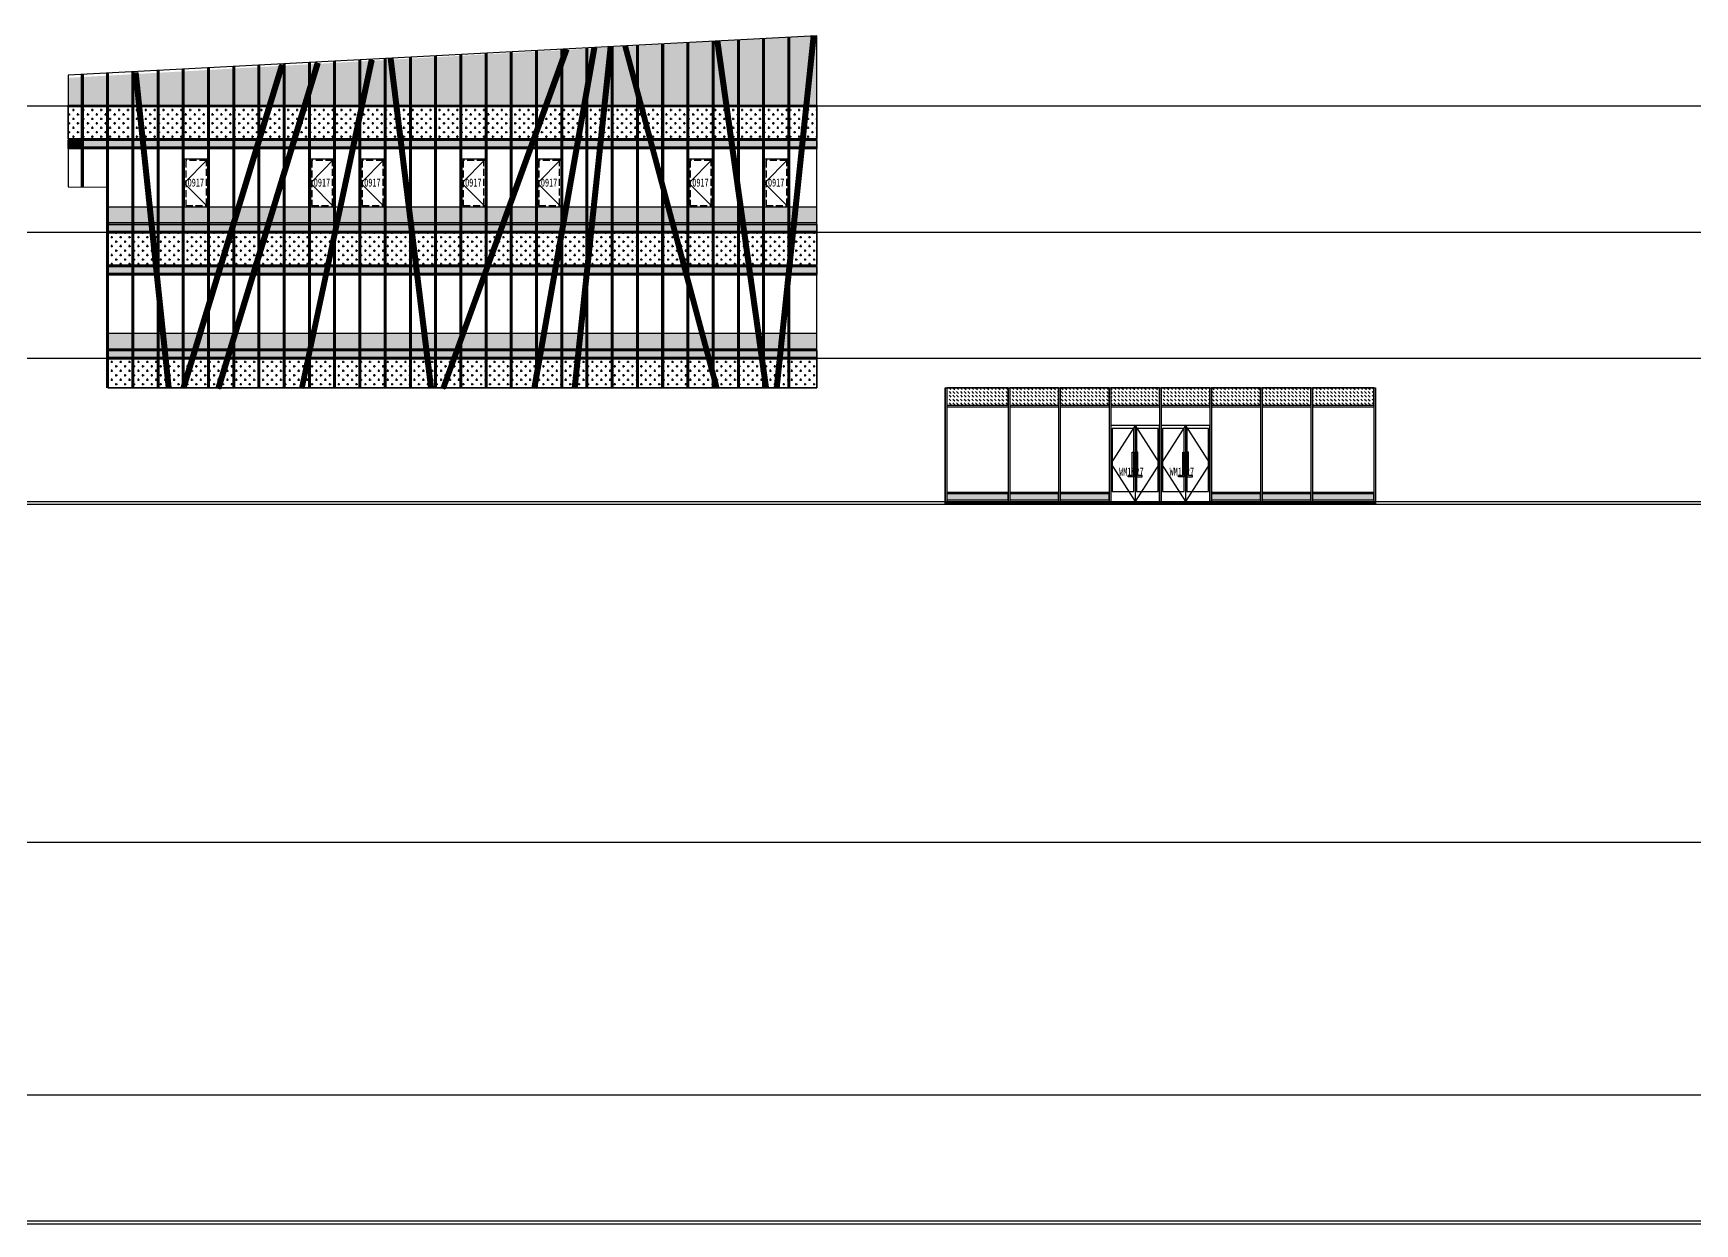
# Model space of a CAD drawing. Extents: x -483182 to 812890, y -390528 to -214858.
# Drawn here: x 51666 to 110931, y -390528 to -348081 of the extents above; entities that cross this region are included whole.
import ezdxf

# ---------------------------------------------------------------- set-up
doc = ezdxf.new("R2010")
doc.units = 0
doc.header["$LTSCALE"] = 1000
doc.header["$MEASUREMENT"] = 0
doc.linetypes.add('DASH', pattern=[0.35, 0.25, -0.1])
doc.layers.add('04-不打印_辅助线', color=165, linetype='Continuous', plot=False)
for name, color, linetype in [('05-填充_156', 156, 'Continuous'), ('05-填充_168', 168, 'Continuous'), ('05-填充_18', 18, 'Continuous'), ('05-填充_天正', 14, 'Continuous'), ('A-C_幕墙龙骨', 133, 'Continuous'), ('A-C_窗', 140, 'Continuous'), ('D-铝板', 181, 'Continuous')]:
    doc.layers.add(name, color=color, linetype=linetype)
doc.styles.add('_TCH_AXIS', font='STXIHEI_0.TTF', dxfattribs={"width": 0.75})
doc.styles.get("Standard").update_dxf_attribs({"font": 'STXIHEI_0.TTF', "width": 0.75})
pattern_1 = [(0, (-32122, 317429.43), (158.75, 158.75), [79.375, -238.125]), (90, (-32082.32, 317389.74), (-158.75, 158.75), [79.375, -238.125])]
pattern_2 = [(0, (-32249, 317429.43), (158.75, 158.75), [79.375, -238.125]), (90, (-32209.32, 317389.74), (-158.75, 158.75), [79.375, -238.125])]
pattern_3 = [(50, (-79620, 360570.43), (364.36934, -31.87817), [38.1, -419.1]), (355, (-79620, 360570.43), (-70.48565, 382.1133), [30.48, -335.28]), (100.451, (-79589.64, 360567.77), (293.885, 350.23338), [32.38, -356.18]), (46.1842, (-79620, 360672.03), (542.1581, -84.08466), [57.15, -628.65]), (96.6356, (-79574.8, 360665), (474.8085, 494.8511), [48.57, -534.27]), (351.184, (-79620, 360672.03), (474.8092, 494.8502), [45.72, -502.92]), (21, (-79569.2, 360646.63), (303.22976, -204.53104), [38.1, -419.1]), (326, (-79569.2, 360646.63), (123.60406, 368.37593), [30.48, -335.28]), (71.4514, (-79543.93, 360629.6), (426.83298, 163.8457), [32.38, -356.18]), (37.5, (-79620, 360570.43), (6.177207, 169.11008), [0, -331.216, 0, -340.36, 0, -336.55]), (7.5, (-79620, 360570.43), (133.639325, 200.36115), [0, -194.056, 0, -323.596, 0, -128.27]), (327.5, (-79733.28, 360570.43), (271.18119, -11.45749), [0, -127, 0, -396.24, 0, -525.78]), (317.5, (-79784.08, 360570.43), (296.25836, 50.85298), [0, -165.1, 0, -263.144, 0, -373.38])]

# ---------------------------------------------------------------- blocks, each defined once
blk = doc.blocks.new('*U395')
at = {"layer": '05-填充_156'}
h = blk.add_hatch(dxfattribs=at)
h.set_pattern_fill('CROSS', color=136, scale=100)
h.set_pattern_definition(pattern_1)
h.paths.add_polyline_path([(0, 5375), (967, 5375), (967, 4225), (0, 4225)])
h = blk.add_hatch(dxfattribs=at)
h.set_pattern_fill('CROSS', color=136, scale=100)
h.set_pattern_definition(pattern_1)
h.paths.add_polyline_path([(0, 875), (967, 875), (967, -150), (0, -150)])
at = {"layer": '05-填充_168'}
h = blk.add_hatch(color=256, dxfattribs=at)
h.dxf.hatch_style = 1
h.paths.add_polyline_path([(0, 5675), (967, 5675), (967, 5425), (0, 5425)])
h = blk.add_hatch(color=256, dxfattribs=at)
h.dxf.hatch_style = 1
h.paths.add_polyline_path([(0, 4175), (967, 4175), (967, 3925), (0, 3925)])
h = blk.add_hatch(color=256, dxfattribs=at)
h.dxf.hatch_style = 1
h.paths.add_polyline_path([(0, 1175), (967, 1175), (967, 925), (0, 925)])
for points in [[(0, 6300), (967, 6300)], [(0, 5725), (967, 5725)], [(0, 5675), (967, 5675)], [(0, 5675), (967, 5675)], [(0, 5425), (967, 5425)], [(0, 5375), (967, 5375)], [(0, 4225), (967, 4225)], [(0, 4175), (967, 4175)], [(0, 3925), (967, 3925)], [(0, 3875), (967, 3875)], [(0, 1800), (967, 1800)], [(0, 1225), (967, 1225)], [(0, 1175), (967, 1175)], [(0, 925), (967, 925)], [(0, 875), (967, 875)]]:
    blk.add_lwpolyline(points)
for points in [[(0, 5675), (967, 5675), (967, 5725), (0, 5725)], [(0, 5675), (967, 5675), (967, 5425), (0, 5425)], [(967, 5375), (0, 5375), (0, 5425), (967, 5425)], [(0, 5375), (967, 5375), (967, 4225), (0, 4225)], [(0, 4175), (967, 4175), (967, 4225), (0, 4225)], [(0, 4175), (967, 4175), (967, 3925), (0, 3925)], [(967, 3875), (0, 3875), (0, 3925), (967, 3925)], [(0, 1175), (967, 1175), (967, 1225), (0, 1225)], [(0, 1175), (967, 1175), (967, 925), (0, 925)], [(967, 875), (0, 875), (0, 925), (967, 925)], [(0, 875), (967, 875), (967, -150), (0, -150)]]:
    blk.add_lwpolyline(points, close=True)
blk = doc.blocks.new('*U32')
at = {"layer": '05-填充_156'}
h = blk.add_hatch(dxfattribs=at)
h.set_pattern_fill('CROSS', color=136, scale=100)
h.set_pattern_definition([(0, (-32503, 313554.43), (158.75, 158.75), [79.375, -238.125]), (90, (-32463.32, 313514.74), (-158.75, 158.75), [79.375, -238.125])])
h.paths.add_polyline_path([(0, 1500), (484, 1500), (484, 350), (0, 350)])
at = {"layer": '05-填充_168'}
h = blk.add_hatch(color=256, dxfattribs=at)
h.dxf.hatch_style = 1
h.paths.add_polyline_path([(0, 300), (484, 300), (484, 50), (0, 50)])
for points in [[(0, 1550), (484, 1550)], [(0, 1500), (484, 1500)], [(0, 350), (484, 350)], [(0, 300), (484, 300)], [(0, 50), (484, 50)], [(0, 0), (484, 0)]]:
    blk.add_lwpolyline(points)
for points in [[(484, 1500), (0, 1500), (0, 1550), (484, 1550)], [(0, 1500), (484, 1500), (484, 350), (0, 350)], [(0, 300), (484, 300), (484, 350), (0, 350)], [(0, 300), (484, 300), (484, 50), (0, 50)], [(484, 0), (0, 0), (0, 50), (484, 50)]]:
    blk.add_lwpolyline(points, close=True)
blk = doc.blocks.new('*U30')
at = {"layer": '05-填充_156'}
h = blk.add_hatch(dxfattribs=at)
h.set_pattern_fill('CROSS', color=136, scale=100)
h.set_pattern_definition([(0, (-32020, 313554.43), (158.75, 158.75), [79.375, -238.125]), (90, (-31980.32, 313514.74), (-158.75, 158.75), [79.375, -238.125])])
h.paths.add_polyline_path([(0, 1500), (967, 1500), (967, 350), (0, 350)])
at = {"layer": '05-填充_168'}
h = blk.add_hatch(color=256, dxfattribs=at)
h.dxf.hatch_style = 1
h.paths.add_polyline_path([(0, 300), (967, 300), (967, 50), (0, 50)])
for points in [[(0, 1550), (967, 1550)], [(0, 1500), (967, 1500)], [(0, 350), (967, 350)], [(0, 300), (967, 300)], [(0, 50), (967, 50)], [(0, 0), (967, 0)]]:
    blk.add_lwpolyline(points)
for points in [[(967, 1500), (0, 1500), (0, 1550), (967, 1550)], [(0, 1500), (967, 1500), (967, 350), (0, 350)], [(0, 300), (967, 300), (967, 350), (0, 350)], [(0, 300), (967, 300), (967, 50), (0, 50)], [(967, 0), (0, 0), (0, 50), (967, 50)]]:
    blk.add_lwpolyline(points, close=True)
blk = doc.blocks.new('*U31')
at = {"layer": '05-填充_156'}
h = blk.add_hatch(dxfattribs=at)
h.set_pattern_fill('CROSS', color=136, scale=100)
h.set_pattern_definition([(0, (-32147, 313554.43), (158.75, 158.75), [79.375, -238.125]), (90, (-32107.32, 313514.74), (-158.75, 158.75), [79.375, -238.125])])
h.paths.add_polyline_path([(0, 1500), (840, 1500), (840, 350), (0, 350)])
at = {"layer": '05-填充_168'}
h = blk.add_hatch(color=256, dxfattribs=at)
h.dxf.hatch_style = 1
h.paths.add_polyline_path([(0, 300), (840, 300), (840, 50), (0, 50)])
for points in [[(0, 1550), (840, 1550)], [(0, 1500), (840, 1500)], [(0, 350), (840, 350)], [(0, 300), (840, 300)], [(0, 50), (840, 50)], [(0, 0), (840, 0)]]:
    blk.add_lwpolyline(points)
for points in [[(840, 1500), (0, 1500), (0, 1550), (840, 1550)], [(0, 1500), (840, 1500), (840, 350), (0, 350)], [(0, 300), (840, 300), (840, 350), (0, 350)], [(0, 300), (840, 300), (840, 50), (0, 50)], [(840, 0), (0, 0), (0, 50), (840, 50)]]:
    blk.add_lwpolyline(points, close=True)
blk = doc.blocks.new('*U41')
at = {"layer": 'A-C_窗'}
blk.add_blockref('*U31', (-420, -775), dxfattribs=at)
blk = doc.blocks.new('*U42')
at = {"layer": 'A-C_窗', "color": 0, "linetype": 'ByBlock', "lineweight": -2, "transparency": 16777216}
for p in [(0, 0), (900, 0), (1800, 0), (2700, 0), (3600, 0), (4500, 0), (5400, 0), (6300, 0), (7200, 0), (8100, 0), (9000, 0), (9900, 0), (10800, 0), (11700, 0), (12600, 0), (13500, 0), (14400, 0), (15300, 0), (16200, 0), (17100, 0), (18000, 0), (18900, 0), (19800, 0), (20700, 0), (21600, 0), (22500, 0), (23400, 0), (24300, 0)]:
    blk.add_blockref('*U41', p, dxfattribs=at)
blk = doc.blocks.new('*U396')
at = {"layer": '05-填充_156'}
h = blk.add_hatch(dxfattribs=at)
h.set_pattern_fill('CROSS', color=136, scale=100)
h.set_pattern_definition(pattern_2)
h.paths.add_polyline_path([(0, 5375), (840, 5375), (840, 4225), (0, 4225)])
h = blk.add_hatch(dxfattribs=at)
h.set_pattern_fill('CROSS', color=136, scale=100)
h.set_pattern_definition(pattern_2)
h.paths.add_polyline_path([(0, 875), (840, 875), (840, -150), (0, -150)])
at = {"layer": '05-填充_168'}
h = blk.add_hatch(color=256, dxfattribs=at)
h.dxf.hatch_style = 1
h.paths.add_polyline_path([(0, 5675), (840, 5675), (840, 5425), (0, 5425)])
h = blk.add_hatch(color=256, dxfattribs=at)
h.dxf.hatch_style = 1
h.paths.add_polyline_path([(0, 4175), (840, 4175), (840, 3925), (0, 3925)])
h = blk.add_hatch(color=256, dxfattribs=at)
h.dxf.hatch_style = 1
h.paths.add_polyline_path([(0, 1175), (840, 1175), (840, 925), (0, 925)])
for points in [[(0, 6300), (840, 6300)], [(0, 5725), (840, 5725)], [(0, 5675), (840, 5675)], [(0, 5675), (840, 5675)], [(0, 5425), (840, 5425)], [(0, 5375), (840, 5375)], [(0, 4225), (840, 4225)], [(0, 4175), (840, 4175)], [(0, 3925), (840, 3925)], [(0, 3875), (840, 3875)], [(0, 1800), (840, 1800)], [(0, 1225), (840, 1225)], [(0, 1175), (840, 1175)], [(0, 925), (840, 925)], [(0, 875), (840, 875)]]:
    blk.add_lwpolyline(points)
for points in [[(0, 5675), (840, 5675), (840, 5725), (0, 5725)], [(0, 5675), (840, 5675), (840, 5425), (0, 5425)], [(840, 5375), (0, 5375), (0, 5425), (840, 5425)], [(0, 5375), (840, 5375), (840, 4225), (0, 4225)], [(0, 4175), (840, 4175), (840, 4225), (0, 4225)], [(0, 4175), (840, 4175), (840, 3925), (0, 3925)], [(840, 3875), (0, 3875), (0, 3925), (840, 3925)], [(0, 1175), (840, 1175), (840, 1225), (0, 1225)], [(0, 1175), (840, 1175), (840, 925), (0, 925)], [(840, 875), (0, 875), (0, 925), (840, 925)], [(0, 875), (840, 875), (840, -150), (0, -150)]]:
    blk.add_lwpolyline(points, close=True)
blk = doc.blocks.new('*U43')
at = {"layer": 'A-C_窗'}
blk.add_blockref('*U396', (-420, -3150), dxfattribs=at)
blk = doc.blocks.new('*U44')
at = {"layer": 'A-C_窗', "color": 0, "linetype": 'ByBlock', "lineweight": -2, "transparency": 16777216}
for p in [(0, 0), (900, 0), (1800, 0), (2700, 0), (3600, 0), (4500, 0), (5400, 0), (6300, 0), (7200, 0), (8100, 0), (9000, 0), (9900, 0), (10800, 0), (11700, 0), (12600, 0), (13500, 0), (14400, 0), (15300, 0), (16200, 0), (17100, 0), (18000, 0), (18900, 0), (19800, 0), (20700, 0), (21600, 0), (22500, 0), (23400, 0)]:
    blk.add_blockref('*U43', p, dxfattribs=at)
blk = doc.blocks.new('*U416')
blk.add_lwpolyline([(78, 0), (-78, 0), (-78, 11290), (78, 11290)], close=True)
at = {"layer": '05-填充_18', "const_width": 155}
blk.add_lwpolyline([(0, 0), (0, 11290)], dxfattribs=at)
blk = doc.blocks.new('*U415')
blk.add_lwpolyline([(78, 0), (-78, 0), (-78, 12001), (78, 12001)], close=True)
at = {"layer": '05-填充_18', "const_width": 155}
blk.add_lwpolyline([(0, 0), (0, 12001)], dxfattribs=at)
blk = doc.blocks.new('*U414')
blk.add_lwpolyline([(78, 0), (-78, 0), (-78, 12122), (78, 12122)], close=True)
at = {"layer": '05-填充_18', "const_width": 155}
blk.add_lwpolyline([(0, 0), (0, 12122)], dxfattribs=at)
blk = doc.blocks.new('*U413')
blk.add_lwpolyline([(78, 0), (-78, 0), (-78, 11959), (78, 11959)], close=True)
at = {"layer": '05-填充_18', "const_width": 155}
blk.add_lwpolyline([(0, 0), (0, 11959)], dxfattribs=at)
blk = doc.blocks.new('*U412')
blk.add_lwpolyline([(78, 0), (-78, 0), (-78, 11813), (78, 11813)], close=True)
at = {"layer": '05-填充_18', "const_width": 155}
blk.add_lwpolyline([(0, 0), (0, 11813)], dxfattribs=at)
blk = doc.blocks.new('*U411')
blk.add_lwpolyline([(78, 0), (-78, 0), (-78, 12854), (78, 12854)], close=True)
at = {"layer": '05-填充_18', "const_width": 155}
blk.add_lwpolyline([(0, 0), (0, 12854)], dxfattribs=at)
blk = doc.blocks.new('*U410')
blk.add_lwpolyline([(78, 0), (-78, 0), (-78, 12321), (78, 12321)], close=True)
at = {"layer": '05-填充_18', "const_width": 155}
blk.add_lwpolyline([(0, 0), (0, 12321)], dxfattribs=at)
blk = doc.blocks.new('*U409')
blk.add_lwpolyline([(78, 0), (-78, 0), (-78, 12232), (78, 12232)], close=True)
at = {"layer": '05-填充_18', "const_width": 155}
blk.add_lwpolyline([(0, 0), (0, 12232)], dxfattribs=at)
blk = doc.blocks.new('*U408')
blk.add_lwpolyline([(78, 0), (-78, 0), (-78, 12591), (78, 12591)], close=True)
at = {"layer": '05-填充_18', "const_width": 155}
blk.add_lwpolyline([(0, 0), (0, 12591)], dxfattribs=at)
blk = doc.blocks.new('*U407')
blk.add_lwpolyline([(78, 0), (-78, 0), (-78, 12482), (78, 12482)], close=True)
at = {"layer": '05-填充_18', "const_width": 155}
blk.add_lwpolyline([(0, 0), (0, 12482)], dxfattribs=at)
blk = doc.blocks.new('*U406')
blk.add_lwpolyline([(78, 0), (-78, 0), (-78, 12632), (78, 12632)], close=True)
at = {"layer": '05-填充_18', "const_width": 155}
blk.add_lwpolyline([(0, 0), (0, 12632)], dxfattribs=at)
blk = doc.blocks.new('A$C79AD49DE')
at = {"layer": 'D-铝板'}
for name, p, rotation in [('*U410', (15035, -11017), 349.9999999999997), ('*U409', (16472, -11012), 353.9999999999999), ('*U408', (21532, -10984), 14.99884854727741), ('*U407', (23299, -10993), 7.999999999999984), ('*U406', (23682, -11012), 353.9999999999999), ('*U414', (3763, -11026), 343.0000000000005), ('*U413', (6740, -11020), 348.0000000000001), ('*U412', (11352, -10994), 6.999999999999869), ('*U411', (11779, -11030), 339.9999999999997), ('*U416', (1994, -10996), 5.999999999999904), ('*U415', (2524, -10981), 343.0000000000041)]:
    blk.add_blockref(name, p, dxfattribs=dict(at, rotation=rotation))
blk = doc.blocks.new('*U722')
blk.add_lwpolyline([(0, 0), (840, 0), (840, 1700), (0, 1700)], close=True)
blk.add_lwpolyline([(840, 1700), (0, 850), (840, 0)])
at = {"linetype": 'DASH'}
blk.add_lwpolyline([(50, 50), (790, 50), (790, 1650), (50, 1650)], close=True, dxfattribs=at)
at = {"layer": '04-不打印_辅助线', "width": 0.75}
blk.add_text('0917', height=285.4, dxfattribs=at).set_placement((121, 723))
blk = doc.blocks.new('utrstaeyh')
at = {"layer": '05-填充_156'}
h = blk.add_hatch(dxfattribs=at)
h.set_pattern_fill('CROSS', color=136, scale=100)
h.set_pattern_definition([(0, (-86296, 360570.43), (158.75, 158.75), [79.375, -238.125]), (90, (-86256.31, 360530.74), (-158.75, 158.75), [79.375, -238.125])])
h.paths.add_polyline_path([(-26227, 10927), (-26711, 10900), (-26711, 9925), (-26227, 9925)])
h.paths.add_polyline_path([(-25327, 10978), (-26167, 10931), (-26167, 9925), (-25327, 9925)])
h.paths.add_polyline_path([(-24427, 11028), (-25267, 10981), (-25267, 9925), (-24427, 9925)])
h.paths.add_polyline_path([(-23527, 11079), (-24367, 11032), (-24367, 9925), (-23527, 9925)])
h.paths.add_polyline_path([(-22627, 11129), (-23467, 11082), (-23467, 9925), (-22627, 9925)])
h.paths.add_polyline_path([(-21727, 11180), (-22567, 11133), (-22567, 9925), (-21727, 9925)])
h.paths.add_polyline_path([(-20827, 11230), (-21667, 11183), (-21667, 9925), (-20827, 9925)])
h.paths.add_polyline_path([(-19927, 11281), (-20767, 11234), (-20767, 9925), (-19927, 9925)])
h.paths.add_polyline_path([(-19027, 11332), (-19867, 11284), (-19867, 9925), (-19027, 9925)])
h.paths.add_polyline_path([(-18127, 11382), (-18967, 11335), (-18967, 9925), (-18127, 9925)])
h.paths.add_polyline_path([(-17227, 11433), (-18067, 11385), (-18067, 9925), (-17227, 9925)])
h.paths.add_polyline_path([(-16327, 11483), (-17167, 11436), (-17167, 9925), (-16327, 9925)])
h.paths.add_polyline_path([(-15427, 11534), (-16267, 11486), (-16267, 9925), (-15427, 9925)])
h.paths.add_polyline_path([(-14527, 11584), (-15367, 11537), (-15367, 9925), (-14527, 9925)])
h.paths.add_polyline_path([(-13627, 11635), (-14467, 11588), (-14467, 9925), (-13627, 9925)])
h.paths.add_polyline_path([(-12727, 11685), (-13567, 11638), (-13567, 9925), (-12727, 9925)])
h.paths.add_polyline_path([(-11827, 11736), (-12667, 11689), (-12667, 9925), (-11827, 9925)])
h.paths.add_polyline_path([(-10927, 11786), (-11767, 11739), (-11767, 9925), (-10927, 9925)])
h.paths.add_polyline_path([(-10027, 11837), (-10867, 11790), (-10867, 9925), (-10027, 9925)])
h.paths.add_polyline_path([(-9127, 11887), (-9967, 11840), (-9967, 9925), (-9127, 9925)])
h.paths.add_polyline_path([(-8227, 11938), (-9067, 11891), (-9067, 9925), (-8227, 9925)])
h.paths.add_polyline_path([(-7327, 11989), (-8167, 11941), (-8167, 9925), (-7327, 9925)])
h.paths.add_polyline_path([(-6427, 12039), (-7267, 11992), (-7267, 9925), (-6427, 9925)])
h.paths.add_polyline_path([(-5527, 12090), (-6367, 12042), (-6367, 9925), (-5527, 9925)])
h.paths.add_polyline_path([(-4627, 12140), (-5467, 12093), (-5467, 9925), (-4627, 9925)])
h.paths.add_polyline_path([(-3727, 12191), (-4567, 12144), (-4567, 9925), (-3727, 9925)])
h.paths.add_polyline_path([(-2827, 12241), (-3667, 12194), (-3667, 9925), (-2827, 9925)])
h.paths.add_polyline_path([(-1927, 12292), (-2767, 12245), (-2767, 9925), (-1927, 9925)])
h.paths.add_polyline_path([(-1027, 12342), (-1867, 12295), (-1867, 9925), (-1027, 9925)])
h.paths.add_polyline_path([(0, 12400), (-967, 12346), (-967, 9925), (0, 9925)])
at = {"layer": '05-填充_天正'}
h = blk.add_hatch(dxfattribs=at)
h.set_pattern_fill('AR-CONC', color=256, scale=200)
h.set_pattern_definition(pattern_3)
h.paths.add_polyline_path([(-831, 6300), (-967, 6300), (-967, 5725), (-892, 5725)])
h.paths.add_polyline_path([(-675, 6300), (0, 6300), (0, 5725), (-736, 5725)])
h.paths.add_polyline_path([(-1027, 6300), (-1867, 6300), (-1867, 5725), (-1027, 5725)])
h.paths.add_polyline_path([(-1927, 6300), (-2641, 6300), (-2561, 5725), (-1927, 5725)])
h.paths.add_polyline_path([(-2827, 6300), (-3667, 6300), (-3667, 5725), (-2827, 5725)])
h.paths.add_polyline_path([(-3727, 6300), (-4567, 6300), (-4567, 5725), (-3727, 5725)])
h.paths.add_polyline_path([(-4627, 6300), (-5224, 6300), (-5070, 5725), (-4627, 5725)])
h.paths.add_polyline_path([(-5385, 6300), (-5467, 6300), (-5467, 5725), (-5231, 5725)])
h.paths.add_polyline_path([(-5527, 6300), (-6367, 6300), (-6367, 5725), (-5527, 5725)])
h.paths.add_polyline_path([(-8041, 6300), (-8167, 6300), (-8167, 5725), (-8101, 5725)])
h.paths.add_polyline_path([(-6427, 6300), (-7267, 6300), (-7267, 5725), (-6427, 5725)])
h.paths.add_polyline_path([(-7327, 6300), (-7885, 6300), (-7945, 5725), (-7327, 5725)])
h.paths.add_polyline_path([(-8227, 6300), (-8861, 6300), (-8962, 5725), (-8227, 5725)])
h.paths.add_polyline_path([(-9127, 6300), (-9967, 6300), (-9967, 5725), (-9127, 5725)])
h.paths.add_polyline_path([(-10927, 5725), (-10927, 6213), (-11105, 5725)])
h.paths.add_polyline_path([(-10027, 6300), (-10867, 6300), (-10867, 5725), (-10027, 5725)])
h.paths.add_polyline_path([(-11060, 6300), (-11767, 6300), (-11767, 5725), (-11270, 5725)])
h.paths.add_polyline_path([(-11827, 6300), (-12667, 6300), (-12667, 5725), (-11827, 5725)])
h.paths.add_polyline_path([(-12727, 6300), (-13567, 6300), (-13567, 5725), (-12727, 5725)])
h.paths.add_polyline_path([(-13627, 6300), (-14467, 6300), (-14467, 6238), (-14404, 5725), (-13627, 5725)])
h.paths.add_polyline_path([(-14631, 6300), (-15367, 6300), (-15367, 5725), (-14560, 5725)])
h.paths.add_polyline_path([(-15427, 6300), (-16267, 6300), (-16267, 5725), (-15427, 5725)])
h.paths.add_polyline_path([(-16327, 6300), (-16921, 6300), (-17043, 5725), (-16327, 5725)])
h.paths.add_polyline_path([(-17227, 6300), (-18067, 6300), (-18067, 5725), (-17227, 5725)])
h.paths.add_polyline_path([(-18127, 6300), (-18967, 6300), (-18967, 5725), (-18127, 5725)])
h.paths.add_polyline_path([(-19027, 6300), (-19291, 6300), (-19467, 5725), (-19027, 5725)])
h.paths.add_polyline_path([(-19453, 6300), (-19867, 6300), (-19867, 5725), (-19629, 5725)])
h.paths.add_polyline_path([(-19927, 6300), (-20544, 6300), (-20720, 5725), (-19927, 5725)])
h.paths.add_polyline_path([(-24427, 6300), (-25267, 6300), (-25267, 5725), (-24427, 5725)])
h.paths.add_polyline_path([(-23875, 6300), (-24367, 6300), (-24367, 5725), (-23815, 5725)])
h.paths.add_polyline_path([(-23527, 6300), (-23719, 6300), (-23659, 5725), (-23527, 5725)])
h.paths.add_polyline_path([(-22627, 6300), (-23467, 6300), (-23467, 5725), (-22627, 5725)])
h.paths.add_polyline_path([(-21727, 6300), (-22567, 6300), (-22567, 5725), (-21727, 5725)])
h.paths.add_polyline_path([(-20882, 5725), (-20827, 5905), (-20827, 6300), (-21667, 6300), (-21667, 5725)])
h = blk.add_hatch(dxfattribs=at)
h.set_pattern_fill('AR-CONC', color=256, scale=200)
h.set_pattern_definition(pattern_3)
h.paths.add_polyline_path([(-967, 1800), (0, 1800), (0, 1225), (-967, 1225)])
h.paths.add_polyline_path([(-1148, 1800), (-1027, 1800), (-1027, 1225), (-1209, 1225)])
h.paths.add_polyline_path([(-1927, 1800), (-2009, 1800), (-1927, 1217)])
h.paths.add_polyline_path([(-1867, 1800), (-1304, 1800), (-1365, 1225), (-1867, 1225)])
h.paths.add_polyline_path([(-2767, 1800), (-2165, 1800), (-2085, 1225), (-2767, 1225)])
h.paths.add_polyline_path([(-2827, 1800), (-3667, 1800), (-3667, 1225), (-2827, 1225)])
h.paths.add_polyline_path([(-4019, 1800), (-3727, 1800), (-3727, 1225), (-3865, 1225)])
h.paths.add_polyline_path([(-4179, 1800), (-4567, 1800), (-4567, 1225), (-4025, 1225)])
h.paths.add_polyline_path([(-4627, 1800), (-5467, 1800), (-5467, 1225), (-4627, 1225)])
h.paths.add_polyline_path([(-6367, 1800), (-5527, 1800), (-5527, 1225), (-6367, 1225)])
h.paths.add_polyline_path([(-7267, 1800), (-6427, 1800), (-6427, 1225), (-7267, 1225)])
h.paths.add_polyline_path([(-8167, 1800), (-7327, 1800), (-7327, 1225), (-8167, 1225)])
h.paths.add_polyline_path([(-8227, 1800), (-8358, 1800), (-8418, 1225), (-8227, 1225)])
h.paths.add_polyline_path([(-9067, 1800), (-8514, 1800), (-8574, 1225), (-9067, 1225)])
h.paths.add_polyline_path([(-9654, 1800), (-9127, 1800), (-9127, 1225), (-9755, 1225)])
h.paths.add_polyline_path([(-9811, 1800), (-9967, 1800), (-9967, 1225), (-9913, 1225)])
h.paths.add_polyline_path([(-10027, 1800), (-10867, 1800), (-10867, 1225), (-10027, 1225)])
h.paths.add_polyline_path([(-11767, 1800), (-10927, 1800), (-10927, 1225), (-11767, 1225)])
h.paths.add_polyline_path([(-11827, 1800), (-12533, 1800), (-12667, 1433), (-12667, 1225), (-11827, 1225)])
h.paths.add_polyline_path([(-12727, 1800), (-12727, 1721), (-12908, 1225), (-13567, 1225), (-13567, 1800)])
h.paths.add_polyline_path([(-13922, 1800), (-13627, 1800), (-13627, 1225), (-13851, 1225)])
h.paths.add_polyline_path([(-14078, 1800), (-14467, 1800), (-14467, 1225), (-14008, 1225)])
h.paths.add_polyline_path([(-15367, 1800), (-14527, 1800), (-14527, 1225), (-15367, 1225)])
h.paths.add_polyline_path([(-15427, 1800), (-16267, 1800), (-16267, 1225), (-15427, 1225)])
h.paths.add_polyline_path([(-16327, 1800), (-17167, 1800), (-17167, 1225), (-16327, 1225)])
h.paths.add_polyline_path([(-17877, 1800), (-17227, 1800), (-17227, 1225), (-17999, 1225)])
h.paths.add_polyline_path([(-18127, 1800), (-18967, 1800), (-18967, 1225), (-18158, 1225), (-18127, 1370)])
h.paths.add_polyline_path([(-19867, 1800), (-19027, 1800), (-19027, 1225), (-19867, 1225)])
h.paths.add_polyline_path([(-20667, 1800), (-19927, 1800), (-19927, 1225), (-20767, 1225), (-20767, 1473)])
h.paths.add_polyline_path([(-20829, 1800), (-21667, 1800), (-21667, 1225), (-21005, 1225)])
h.paths.add_polyline_path([(-21727, 1800), (-21920, 1800), (-22096, 1225), (-21727, 1225)])
h.paths.add_polyline_path([(-22082, 1800), (-22567, 1800), (-22567, 1225), (-22258, 1225)])
h.paths.add_polyline_path([(-23246, 1800), (-22627, 1800), (-22627, 1225), (-23186, 1225)])
h.paths.add_polyline_path([(-23402, 1800), (-23467, 1800), (-23467, 1225), (-23342, 1225)])
h.paths.add_polyline_path([(-24427, 1800), (-25267, 1800), (-25267, 1225), (-24427, 1225)])
h.paths.add_polyline_path([(-23527, 1800), (-24367, 1800), (-24367, 1225), (-23527, 1225)])
at = {"layer": '05-填充_18', "const_width": 60}
for points in [[(-10897, -150), (-10897, 11829)], [(-9997, -150), (-9997, 11876)], [(-9097, -150), (-9097, 11923)], [(-8197, -150), (-8197, 11970)], [(-7297, -150), (-7297, 12018)], [(-6397, -150), (-6397, 12065)], [(-5497, -150), (-5497, 12112)], [(-4597, -150), (-4597, 12159)], [(-3697, -150), (-3697, 12206)], [(-2797, -150), (-2797, 12253)], [(-1897, -150), (-1897, 12301)], [(-997, -150), (-997, 12348)], [(-21697, -150), (-21697, 11263)], [(-20797, -150), (-20797, 11310)], [(-19897, -150), (-19897, 11357)], [(-18997, -150), (-18997, 11404)], [(-18097, -150), (-18097, 11451)], [(-17197, -150), (-17197, 11499)], [(-16297, -150), (-16297, 11546)], [(-15397, -150), (-15397, 11593)], [(-14497, -150), (-14497, 11640)], [(-13597, -150), (-13597, 11687)], [(-12697, -150), (-12697, 11735)], [(-11797, -150), (-11797, 11782)], [(-26197, 7008), (-26197, 11027)], [(-25297, -150), (-25297, 11074)], [(-24397, -150), (-24397, 11121)], [(-23497, -150), (-23497, 11168)], [(-22597, -150), (-22597, 11216)]]:
    blk.add_lwpolyline(points, dxfattribs=at)
at = {"layer": 'A-C_幕墙龙骨'}
for points in [[(-10027, -150), (-10027, 11874)], [(-9967, -150), (-9967, 11878)], [(-9127, -150), (-9127, 11922)], [(-9067, -150), (-9067, 11925)], [(-8227, -150), (-8227, 11969)], [(-8167, -150), (-8167, 11972)], [(-7327, -150), (-7327, 12016)], [(-7267, -150), (-7267, 12019)], [(-6427, -150), (-6427, 12063)], [(-6367, -150), (-6367, 12066)], [(-5527, -150), (-5527, 12110)], [(-5467, -150), (-5467, 12113)], [(-4627, -150), (-4627, 12157)], [(-4567, -150), (-4567, 12161)], [(-3727, -150), (-3727, 12205)], [(-3667, -150), (-3667, 12208)], [(-2827, -150), (-2827, 12252)], [(-2767, -150), (-2767, 12255)], [(-1927, -150), (-1927, 12299)], [(-1867, -150), (-1867, 12302)], [(-1027, -150), (-1027, 12346)], [(-967, -150), (-967, 12349)], [(-21727, -150), (-21727, 11261)], [(-21667, -150), (-21667, 11264)], [(-20827, -150), (-20827, 11308)], [(-20767, -150), (-20767, 11312)], [(-19927, -150), (-19927, 11356)], [(-19867, -150), (-19867, 11359)], [(-19027, -150), (-19027, 11403)], [(-18967, -150), (-18967, 11406)], [(-18127, -150), (-18127, 11450)], [(-18067, -150), (-18067, 11453)], [(-17227, -150), (-17227, 11497)], [(-17167, -150), (-17167, 11500)], [(-16327, -150), (-16327, 11544)], [(-16267, -150), (-16267, 11547)], [(-15427, -150), (-15427, 11591)], [(-15367, -150), (-15367, 11595)], [(-14527, -150), (-14527, 11639)], [(-14467, -150), (-14467, 11642)], [(-13627, -150), (-13627, 11686)], [(-13567, -150), (-13567, 11689)], [(-12727, -150), (-12727, 11733)], [(-12667, -150), (-12667, 11736)], [(-11827, -150), (-11827, 11780)], [(-11767, -150), (-11767, 11783)], [(-10927, -150), (-10927, 11827)], [(-10867, -150), (-10867, 11830)], [(-26227, 7008), (-26227, 11025)], [(-26167, 7008), (-26167, 11029)], [(-25327, -150), (-25327, 11073)], [(-25267, -150), (-25267, 11076)], [(-24427, -150), (-24427, 11120)], [(-24367, -150), (-24367, 11123)], [(-23527, -150), (-23527, 11167)], [(-23467, -150), (-23467, 11170)], [(-22627, -150), (-22627, 11214)], [(-22567, -150), (-22567, 11217)]]:
    blk.add_lwpolyline(points, dxfattribs=at)
at = {"layer": 'A-C_窗'}
blk.add_lwpolyline([(0, 12400), (-26711, 11000), (-26711, 7013), (-25299, 7000), (-25297, -150), (0, -150), (0, 12400)], dxfattribs=at)
for name, p in [('*U32', (-26711, 8375)), ('*U42', (-25747, 9150)), ('*U30', (-967, 8375)), ('*U722', (-22567, 6300)), ('*U722', (-18067, 6300)), ('*U722', (-16267, 6300)), ('*U722', (-12667, 6300)), ('*U722', (-9967, 6300)), ('*U722', (-4567, 6300)), ('*U722', (-1867, 6300)), ('*U44', (-24847, 3150)), ('*U395', (-967, 0))]:
    blk.add_blockref(name, p, dxfattribs=at)
at = {"layer": 'D-铝板'}
blk.add_blockref('A$C79AD49DE', (-25114, 10854), dxfattribs=at)
blk = doc.blocks.new('*U78')
at = {"layer": '05-填充_168'}
h = blk.add_hatch(color=256, dxfattribs=at)
h.dxf.hatch_style = 1
h.paths.add_polyline_path([(0, 50), (2189, 50), (2189, 275), (0, 275)])
for points in [[(0, 325), (2189, 325)], [(0, 275), (2189, 275)], [(0, 50), (2189, 50)], [(0, 0), (2189, 0)]]:
    blk.add_lwpolyline(points)
blk.add_lwpolyline([(0, 50), (2189, 50), (2189, 275), (0, 275)], close=True)
blk = doc.blocks.new('*U457')
at = {"layer": '05-填充_156'}
h = blk.add_hatch(dxfattribs=at)
h.set_pattern_fill('DASH', color=256, scale=100, angle=315)
h.set_pattern_definition([(315, (17924, 318054.43), (134.703842, -3e-14), [95.25, -95.25])])
h.paths.add_polyline_path([(0, 50), (2189, 50), (2189, 675), (0, 675)])
blk.add_lwpolyline([(0, 50), (2189, 50), (2189, 675), (0, 675)], close=True)
for points in [[(0, 50), (2189, 50)], [(0, 0), (2189, 0)]]:
    blk.add_lwpolyline(points)
blk = doc.blocks.new('kdytu')
at = {"layer": '05-填充_168'}
h = blk.add_hatch(color=256, dxfattribs=at)
h.dxf.hatch_style = 1
h.paths.add_polyline_path([(0, 50), (1740, 50), (1740, 275), (0, 275)])
for points in [[(0, 325), (1740, 325)], [(0, 275), (1740, 275)], [(0, 50), (1740, 50)], [(0, 0), (1740, 0)]]:
    blk.add_lwpolyline(points)
blk.add_lwpolyline([(0, 50), (1740, 50), (1740, 275), (0, 275)], close=True)
blk = doc.blocks.new('*U81')
at = {"layer": 'A-C_窗'}
blk.add_blockref('kdytu', (-870, -162.5), dxfattribs=at)
blk = doc.blocks.new('*U82')
at = {"layer": 'A-C_窗', "color": 0, "linetype": 'ByBlock', "lineweight": -2, "transparency": 16777216}
for p in [(0, 0), (1800, 0)]:
    blk.add_blockref('*U81', p, dxfattribs=at)
blk = doc.blocks.new('*U83')
at = {"layer": 'A-C_窗'}
blk.add_blockref('kdytu', (-870, -162.5), dxfattribs=at)
blk = doc.blocks.new('*U84')
at = {"layer": 'A-C_窗', "color": 0, "linetype": 'ByBlock', "lineweight": -2, "transparency": 16777216}
for p in [(0, 0), (1800, 0)]:
    blk.add_blockref('*U83', p, dxfattribs=at)
blk = doc.blocks.new('*U464')
at = {"layer": '05-填充_156'}
h = blk.add_hatch(dxfattribs=at)
h.set_pattern_fill('DASH', color=256, scale=100, angle=315)
h.set_pattern_definition([(315, (17475, 318054.43), (134.703842, -3e-14), [95.25, -95.25])])
h.paths.add_polyline_path([(0, 50), (1740, 50), (1740, 675), (0, 675)])
blk.add_lwpolyline([(0, 50), (1740, 50), (1740, 675), (0, 675)], close=True)
for points in [[(0, 50), (1740, 50)], [(0, 0), (1740, 0)]]:
    blk.add_lwpolyline(points)
blk = doc.blocks.new('*U80')
at = {"layer": 'A-C_窗'}
blk.add_blockref('*U464', (-870, -312.5), dxfattribs=at)
blk = doc.blocks.new('ytrsutdyu')
for points in [[(5909, -500), (7649, -500), (7649, 2200), (5909, 2200)], [(6729, -150), (6729, 2100), (5959, 2100), (5959, -150)], [(6829, -150), (7599, -150), (7599, 2100), (6829, 2100)], [(7709, -500), (9449, -500), (9449, 2200), (7709, 2200)], [(8529, -150), (8529, 2100), (7759, 2100), (7759, -150)], [(8629, -150), (9399, -150), (9399, 2100), (8629, 2100)], [(6729, 375), (6529, 375), (6529, 425), (6679, 425), (6679, 1250), (6729, 1250)], [(6829, 375), (7029, 375), (7029, 425), (6879, 425), (6879, 1250), (6829, 1250)], [(8529, 375), (8329, 375), (8329, 425), (8479, 425), (8479, 1250), (8529, 1250)], [(8629, 375), (8829, 375), (8829, 425), (8679, 425), (8679, 1250), (8629, 1250)]]:
    blk.add_lwpolyline(points, close=True)
for points in [[(6779, 2200), (5909, 850), (6779, -500)], [(6779, 2200), (6779, -500)], [(6779, 2200), (7649, 850), (6779, -500)], [(8579, 2200), (7709, 850), (8579, -500)], [(8579, 2200), (8579, -500)], [(8579, 2200), (9449, 850), (8579, -500)]]:
    blk.add_lwpolyline(points)
at = {"layer": '05-填充_18', "const_width": 100}
for points in [[(4049, -550), (0, -550)], [(11309, -550), (4049, -550)], [(11309, -550), (15358, -550)]]:
    blk.add_lwpolyline(points, dxfattribs=at)
at = {"layer": 'A-C_窗'}
for p, q in [((0, 3550), (0, -500)), ((0, 3550), (0, -500)), ((60, 3550), (60, -500)), ((2249, 3550), (2249, -500)), ((2309, 3550), (2309, -500)), ((4049, 3550), (4049, -500)), ((4109, 3550), (4109, -500)), ((5849, 3550), (5849, -500)), ((5909, 3550), (5909, -500)), ((7649, 3550), (7649, -500)), ((7709, 3550), (7709, -500)), ((9449, 3550), (9449, -500)), ((9509, 3550), (9509, -500)), ((11249, 3550), (11249, -500)), ((11309, 3550), (11309, -500)), ((13049, 3550), (13049, -500)), ((13109, 3550), (13109, -500)), ((15298, 3550), (15298, -500)), ((15358, 3550), (15358, -500)), ((15358, 3550), (15358, -500)), ((0, -500), (15358, -500))]:
    blk.add_line(p, q, dxfattribs=at)
blk.add_lwpolyline([(0, 3550), (15358, 3550), (15358, -600), (0, -600)], close=True, dxfattribs=at)
for name, p in [('*U457', (60, 2875)), ('*U457', (13109, 2875)), ('*U78', (60, -500)), ('*U82', (3179, -337.5)), ('*U84', (10379, -337.5)), ('*U78', (13109, -500))]:
    blk.add_blockref(name, p, dxfattribs=at)
at = {"layer": 'A-C_窗', "color": 0, "linetype": 'ByBlock', "lineweight": -2, "transparency": 16777216}
for p in [(3179, 3187.5), (4979, 3187.5), (6779, 3187.5), (8579, 3187.5), (10379, 3187.5), (12179, 3187.5)]:
    blk.add_blockref('*U80', p, dxfattribs=at)
at = {"layer": '04-不打印_辅助线', "style": '_TCH_AXIS', "width": 0.75}
for p in [(6210.8, 419.6), (8010.8, 419.6)]:
    blk.add_text('WM1827', height=285.43, dxfattribs=at).set_placement(p)

msp = doc.modelspace()

# ---------------------------------------------------------------- linework, layer by layer
at = {"layer": '04-不打印_辅助线'}
for points in [[(-29082.7, -350670.4), (480719.6, -350670.4)], [(-29082.7, -355170.4), (480719.6, -355170.4)], [(-29082.7, -359670.4), (480719.6, -359670.4)], [(-29082.7, -364770.4), (480719.6, -364770.4)], [(-29082.7, -364870.4), (480719.6, -364870.4)], [(-29082.7, -376928.4), (480719.6, -376928.4)], [(-29082.7, -385928.4), (480719.6, -385928.4)], [(-29082.7, -390428.4), (480719.6, -390428.4)], [(-29082.7, -390528.4), (480719.6, -390528.4)]]:
    msp.add_lwpolyline(points, dxfattribs=at)

# ---------------------------------------------------------------- block references
at = {"layer": 'A-C_窗'}
for name, p in [('utrstaeyh', (79620, -360570.4)), ('ytrsutdyu', (84188.5, -364270.4))]:
    msp.add_blockref(name, p, dxfattribs=at)

doc.saveas('drawing.dxf')
